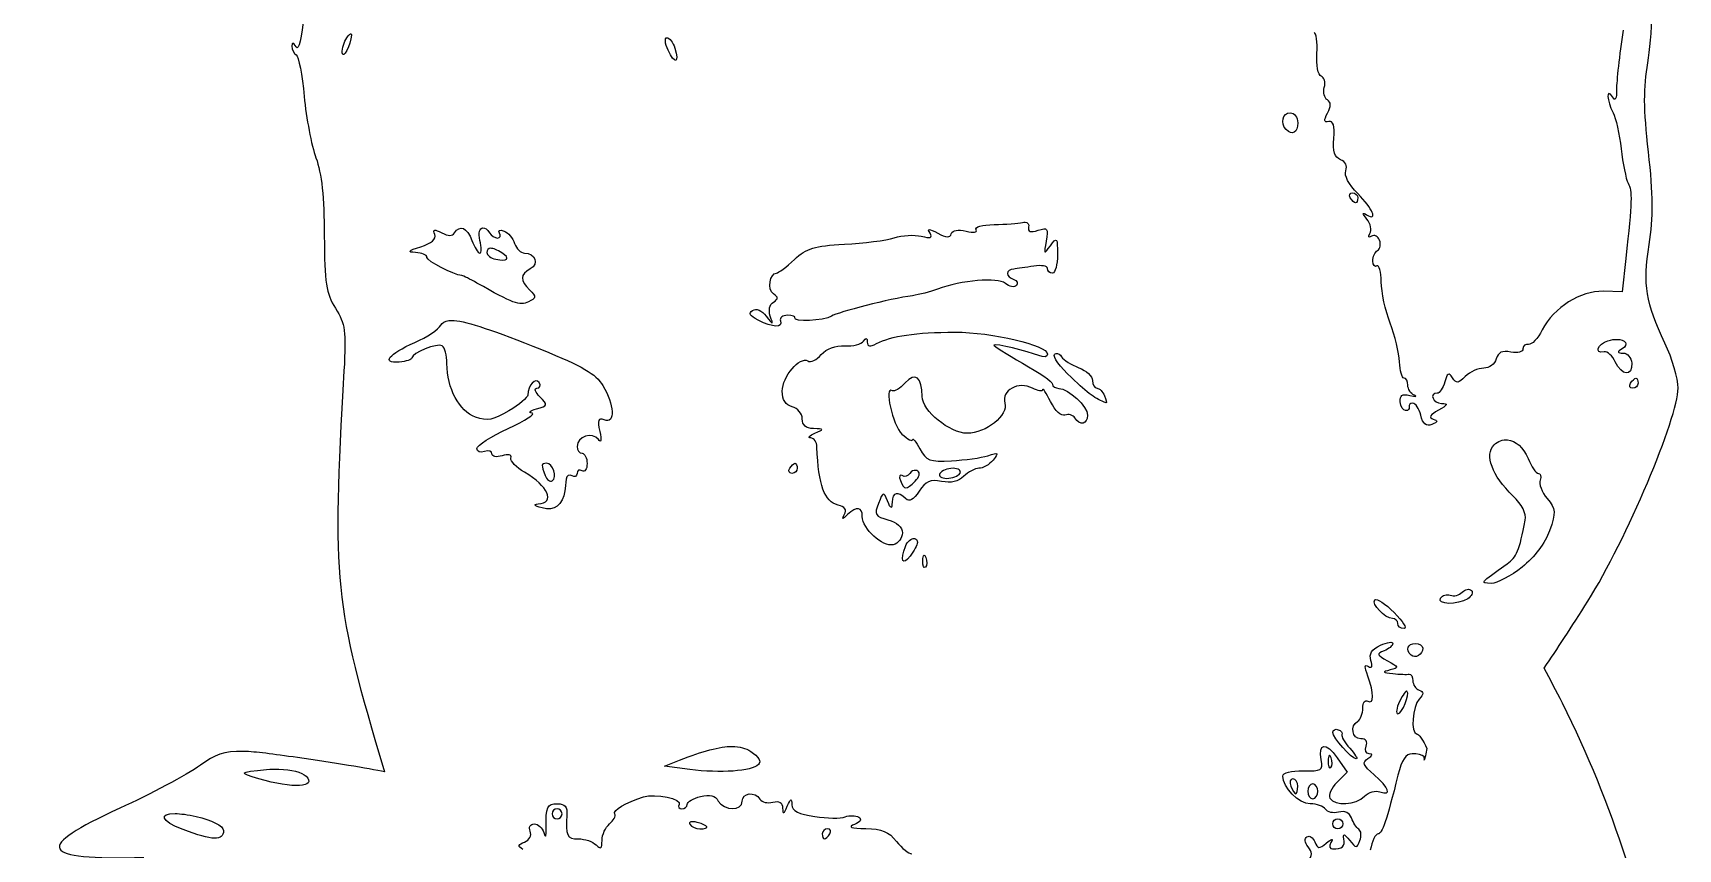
# Model space of a CAD drawing. Extents: x 3 to 91, y 4 to 114.
# Drawn here: x 60.7 to 88.53, y 47.62 to 61.42 of the extents above; entities that cross this region are included whole.
import ezdxf

# ---------------------------------------------------------------- set-up
doc = ezdxf.new("R2010")
doc.units = 0
doc.layers.add('Layer_1', color=7, linetype='CONTINUOUS')

msp = doc.modelspace()

# ---------------------------------------------------------------- linework, layer by layer
at = {"layer": 'Layer_1', "color": 7}
for points in [[(66.079171, 61.408457)], [(71.421479, 61.343343)], [(81.966572, 60.073137)], [(83.019738, 58.718698)], [(77.484675, 58.225189)], [(68.309524, 58.129587)], [(68.443366, 57.782321)], [(67.820148, 56.56069)], [(76.293535, 56.364319)], [(87.4944, 56.24288)], [(78.00609, 56.002067)], [(87.813244, 55.586073)], [(85.643867, 54.544792)], [(69.384393, 54.146883)], [(73.589305, 54.146883)], [(75.630007, 54.028029)], [(76.261493, 54.062134)], [(75.608303, 52.877195)], [(75.76695, 52.59039)], [(83.398526, 51.839015)], [(84.99998, 52.015749)], [(83.640371, 51.119161)], [(84.083238, 51.098491)], [(83.941646, 50.294407)], [(82.776858, 49.643283)], [(72.52632, 49.359578)], [(82.624929, 49.204032)], [(64.858574, 48.976139)], [(82.01153, 48.812843)], [(82.347429, 48.728092)], [(63.101058, 48.224249)], [(69.562677, 48.304865)], [(71.827656, 48.084205)], [(74.13966, 47.965867)], [(82.770656, 48.135365)]]:
    msp.add_lwpolyline(points, close=True, dxfattribs=at)
for points in [[(66.084338, 61.385719), (66.083819, 61.385719)], [(87.641678, 57.60817), (87.579149, 57.047999), (87.261855, 57.055749)], [(84.383479, 54.893093), (84.383479, 54.894643)], [(64.261711, 49.27638), (64.261711, 49.275864)], [(71.806468, 48.96994), (71.383238, 49.0242), (71.636971, 49.126002)], [(82.759806, 49.167343), (82.930853, 48.92653), (82.756189, 48.751349)], [(63.460209, 48.17619), (63.460209, 48.175671)]]:
    msp.add_lwpolyline(points, dxfattribs=at)
for points in [[(88.014782, 60.920113), (88.160174, 61.754175), (88.129702, 64.226447), (87.969306, 64.610328)], [(65.281285, 61.757789), (65.244103, 61.331519), (65.194296, 61.117098), (65.149512, 61.187797)], [(65.149512, 61.187797), (65.100702, 61.264799), (65.077527, 61.268794), (65.076646, 61.200201)], [(65.929308, 61.089613), (65.926662, 61.159463), (65.961683, 61.273443), (66.006823, 61.343343)], [(66.083819, 61.385719), (66.075011, 61.225339), (65.934208, 60.955512), (65.929308, 61.089613)], [(66.006823, 61.343343), (66.040679, 61.395694), (66.068341, 61.419472), (66.079171, 61.408457)], [(66.079171, 61.408457), (66.082769, 61.404779), (66.085, 61.397361), (66.084338, 61.385719)], [(71.441116, 61.13147), (71.387988, 61.248101), (71.379045, 61.343343), (71.421479, 61.343343)], [(71.421479, 61.343343), (71.463905, 61.343343), (71.523618, 61.264344), (71.554289, 61.167644)], [(82.418223, 61.075659), (82.429706, 61.270371), (82.40846, 61.429642), (82.371199, 61.429642)], [(87.597236, 61.470468), (87.535172, 61.051368), (87.485648, 60.600928), (87.486648, 60.468977)], [(65.076646, 61.200201), (65.075852, 61.14475), (65.108997, 61.078323), (65.150028, 61.052923)], [(65.150028, 61.052923), (65.191062, 61.027576), (65.2518, 60.711166), (65.285421, 60.349605)], [(71.554289, 61.167644), (71.635894, 60.910535), (71.55376, 60.884281), (71.441116, 61.13147)], [(82.490055, 60.690672), (82.437374, 60.70824), (82.406415, 60.875441), (82.418223, 61.075659)], [(82.542765, 60.503601), (82.565149, 60.589241), (82.541178, 60.673572), (82.490055, 60.690672)], [(88.026152, 59.412194), (87.94403, 60.145035), (87.94139, 60.499045), (88.014782, 60.920113)], [(82.594441, 60.291212), (82.543652, 60.322581), (82.520363, 60.417902), (82.542765, 60.503601)], [(87.416885, 60.341856), (87.309451, 60.511334), (87.318936, 60.276437), (87.427738, 60.073137)], [(87.486648, 60.468977), (87.487971, 60.306184), (87.465455, 60.265253), (87.416885, 60.341856)], [(65.285421, 60.349605), (65.319036, 59.988036), (65.408902, 59.520978), (65.48489, 59.311425)], [(82.598058, 60.068485), (82.660399, 60.185056), (82.659478, 60.251011), (82.594441, 60.291212)], [(81.895774, 59.790983), (81.792653, 59.894093), (81.837674, 60.073137), (81.966572, 60.073137)], [(82.09318, 59.904155), (82.09318, 59.735476), (82.003113, 59.683649), (81.895774, 59.790983)], [(81.966572, 60.073137), (82.037123, 60.073137), (82.09318, 59.998254), (82.09318, 59.904155)], [(82.61873, 59.925343), (82.535608, 59.908357), (82.53083, 59.942885), (82.598058, 60.068485)], [(82.701928, 59.641638), (82.720608, 59.857549), (82.695843, 59.941141), (82.61873, 59.925343)], [(87.427738, 60.073137), (87.474538, 59.985687), (87.535133, 59.712221), (87.562612, 59.465423)], [(82.816649, 59.280937), (82.713191, 59.320649), (82.682486, 59.41705), (82.701928, 59.641638)], [(65.48489, 59.311425), (65.580241, 59.048493), (65.623968, 58.641595), (65.625969, 57.998846)], [(87.562612, 59.465423), (87.590089, 59.218623), (87.644556, 58.956862), (87.683535, 58.884062)], [(88.038553, 57.84485), (88.110742, 58.309178), (88.107948, 58.682185), (88.026152, 59.412194)], [(82.906567, 59.093869), (82.937494, 59.174458), (82.902228, 59.248137), (82.816649, 59.280937)], [(83.109654, 58.707329), (82.952113, 58.864869), (82.874915, 59.011369), (82.906567, 59.093869)], [(87.683535, 58.884062), (87.755898, 58.748852), (87.750956, 58.591891), (87.641678, 57.60817)], [(82.982532, 58.633949), (82.95375, 58.680547), (82.97044, 58.718698), (83.019738, 58.718698)], [(83.071932, 58.5492), (83.0514, 58.5492), (83.011311, 58.587348), (82.982532, 58.633949)], [(83.019738, 58.718698), (83.069048, 58.718698), (83.109138, 58.680547), (83.109138, 58.633949)], [(83.109138, 58.633949), (83.109138, 58.587348), (83.092469, 58.5492), (83.071932, 58.5492)], [(83.25745, 58.350244), (83.455816, 58.231065), (83.364238, 58.452749), (83.109654, 58.707329)], [(67.826868, 58.041219), (67.917017, 58.187089), (68.03976, 58.134834), (68.12349, 57.914613)], [(76.650616, 58.096514), (76.62265, 58.141813), (76.754923, 58.179331), (76.954993, 58.183329)], [(76.954993, 58.183329), (77.149927, 58.186822), (77.366767, 58.203649), (77.436617, 58.221054)], [(77.436617, 58.221054), (77.454529, 58.225525), (77.470571, 58.226962), (77.484675, 58.225189)], [(77.484675, 58.225189), (77.526988, 58.219897), (77.550334, 58.18843), (77.540487, 58.140956)], [(83.264684, 58.27428), (83.184015, 58.373782), (83.181969, 58.395546), (83.25745, 58.350244)], [(83.315327, 58.033469), (83.349816, 58.089267), (83.32689, 58.19758), (83.264684, 58.27428)], [(65.625969, 57.998846), (65.628614, 57.189684), (65.653419, 57.028436), (65.815103, 56.768946)], [(67.259458, 57.809708), (67.440359, 57.86766), (67.522819, 57.939447), (67.49407, 58.014348)], [(67.49407, 58.014348), (67.459565, 58.104248), (67.48563, 58.110886), (67.611894, 58.043288)], [(67.611894, 58.043288), (67.720003, 57.985386), (67.791917, 57.984667), (67.826868, 58.041219)], [(68.12349, 57.914613), (68.167752, 57.798144), (68.227852, 57.70274), (68.257332, 57.70274)], [(68.257848, 57.914613), (68.225315, 58.044238), (68.256525, 58.126751), (68.309524, 58.129587)], [(68.257332, 57.70274), (68.286841, 57.70274), (68.287055, 57.798194), (68.257848, 57.914613)], [(68.309524, 58.129587), (68.34134, 58.131175), (68.380855, 58.103896), (68.419595, 58.041219)], [(68.419595, 58.041219), (68.448374, 57.99462), (68.509969, 57.95647), (68.556539, 57.95647)], [(68.556539, 57.95647), (68.603108, 57.95647), (68.618062, 57.994187), (68.589611, 58.040187)], [(68.589611, 58.040187), (68.560232, 58.087688), (68.593289, 58.102711), (68.666092, 58.07481)], [(68.666092, 58.07481), (68.736587, 58.047759), (68.817225, 57.952769), (68.845408, 57.863969)], [(74.42388, 57.850534), (74.753731, 57.867017), (75.133143, 57.916288), (75.266724, 57.960087)], [(75.266724, 57.960087), (75.400301, 58.003788), (75.6057, 58.015515), (75.723543, 57.985926)], [(75.723543, 57.985926), (75.882023, 57.946125), (75.921107, 57.9596), (75.872887, 58.037602)], [(75.872887, 58.037602), (75.820888, 58.121673), (75.847249, 58.122107), (76.004147, 58.038118)], [(76.004147, 58.038118), (76.148696, 57.960325), (76.209392, 57.95783), (76.233072, 58.028818)], [(76.233072, 58.028818), (76.25273, 58.087817), (76.3501, 58.104491), (76.482669, 58.071191)], [(76.482669, 58.071191), (76.61127, 58.038996), (76.679948, 58.049021), (76.650616, 58.096514)], [(77.540487, 58.140956), (77.524083, 58.061954), (77.571189, 58.045796), (77.700165, 58.086695)], [(77.700165, 58.086695), (77.864514, 58.138855), (77.878389, 58.120237), (77.837108, 57.904278)], [(77.837108, 57.904278), (77.794301, 57.680327), (77.799749, 57.674795), (77.910488, 57.826245)], [(77.910488, 57.826245), (78.020586, 57.976835), (78.029344, 57.965585), (78.029344, 57.676385)], [(83.341683, 57.986961), (83.288623, 57.95416), (83.277894, 57.972858), (83.315327, 58.033469)], [(83.477591, 57.91823), (83.45145, 57.98636), (83.390562, 58.01716), (83.341683, 57.986961)], [(83.444518, 57.744081), (83.489048, 57.771601), (83.503721, 57.850129), (83.477591, 57.91823)], [(67.170577, 57.711524), (67.019791, 57.718324), (67.038555, 57.738909), (67.259458, 57.809708)], [(67.361262, 57.628326), (67.361262, 57.669225), (67.275352, 57.706524), (67.170577, 57.711524)], [(67.95399, 57.319817), (67.809408, 57.333416), (67.361262, 57.566625), (67.361262, 57.628326)], [(68.443366, 57.782321), (68.400448, 57.782851), (68.37722, 57.758535), (68.37722, 57.708939)], [(68.37722, 57.708939), (68.37722, 57.66582), (68.444043, 57.61542), (68.525532, 57.597319)], [(68.628886, 57.705841), (68.549016, 57.75639), (68.486286, 57.781808), (68.443366, 57.782321)], [(68.525532, 57.597319), (68.726644, 57.552589), (68.780977, 57.609649), (68.628886, 57.705841)], [(68.845408, 57.863969), (68.873605, 57.775159), (68.948881, 57.70274), (69.012842, 57.70274)], [(69.012842, 57.70274), (69.19647, 57.70274), (69.262087, 57.519204), (69.108959, 57.433505)], [(73.577936, 57.592668), (73.787597, 57.787118), (73.912893, 57.825033), (74.42388, 57.850534)], [(78.029344, 57.676385), (78.029344, 57.504504), (77.991165, 57.363743), (77.944595, 57.363743)], [(83.363386, 57.567347), (83.363386, 57.637197), (83.399989, 57.71658), (83.444518, 57.744081)], [(88.305721, 56.178801), (87.978955, 56.867562), (87.931904, 57.15886), (88.038553, 57.84485)], [(69.108959, 57.433505), (68.936046, 57.336745), (68.933535, 57.243572), (69.099141, 57.077971)], [(73.221886, 57.01131), (73.117725, 57.078638), (73.161995, 57.364259), (73.276663, 57.364259)], [(73.276663, 57.364259), (73.307082, 57.364259), (73.442596, 57.467179), (73.577936, 57.592668)], [(77.288304, 57.431955), (77.230091, 57.425552), (77.182884, 57.391923), (77.182884, 57.357025)], [(77.182884, 57.357025), (77.182884, 57.322124), (77.230093, 57.276539), (77.288304, 57.255737)], [(77.627302, 57.481048), (77.499243, 57.460543), (77.346515, 57.437956), (77.288304, 57.431955)], [(77.859847, 57.441258), (77.859847, 57.484157), (77.75536, 57.501548), (77.627302, 57.481048)], [(77.944595, 57.363743), (77.898026, 57.363743), (77.859847, 57.398758), (77.859847, 57.441258)], [(83.433665, 57.483631), (83.395065, 57.459765), (83.363386, 57.497442), (83.363386, 57.567347)], [(83.507047, 57.213364), (83.505195, 57.385833), (83.472265, 57.50753), (83.433665, 57.483631)], [(68.207722, 57.195277), (68.091306, 57.261666), (67.97727, 57.317816), (67.95399, 57.319817)], [(69.077953, 56.876433), (68.933046, 56.806202), (68.815619, 56.848906), (68.207722, 57.195277)], [(69.099141, 57.077971), (69.214692, 56.962391), (69.212472, 56.941634), (69.077953, 56.876433)], [(75.997429, 57.090891), (75.881012, 57.046581), (75.690615, 56.99702), (75.574199, 56.980819)], [(77.147744, 57.188559), (77.017091, 57.296999), (76.40122, 57.24467), (75.997429, 57.090891)], [(77.332746, 57.15187), (77.298946, 57.115569), (77.215814, 57.132052), (77.147744, 57.188559)], [(77.288304, 57.255737), (77.346515, 57.234941), (77.366547, 57.188168), (77.332746, 57.15187)], [(83.655875, 56.518833), (83.575857, 56.728383), (83.508846, 57.040914), (83.507047, 57.213364)], [(87.261855, 57.055749), (86.876188, 57.065856), (86.428047, 56.782191), (86.230395, 56.402559)], [(73.169694, 56.637689), (73.136283, 56.733659), (73.157709, 56.82925), (73.221886, 56.87075)], [(73.221886, 56.87075), (73.310376, 56.92799), (73.310376, 56.954109), (73.221886, 57.01131)], [(75.574199, 56.980819), (75.195188, 56.928008), (74.319947, 56.70637), (74.204771, 56.634069)], [(65.815103, 56.768946), (65.981423, 56.502016), (65.996787, 56.389552), (65.958248, 55.710613)], [(67.598974, 56.484725), (67.622549, 56.526844), (67.663832, 56.552848), (67.731782, 56.560174)], [(67.731782, 56.560174), (67.757261, 56.562926), (67.786723, 56.56323), (67.820148, 56.56069)], [(67.820148, 56.56069), (68.054142, 56.542751), (68.494033, 56.391698), (69.300679, 56.068732)], [(72.962986, 56.566892), (72.822341, 56.638821), (72.79538, 56.68719), (72.869969, 56.733288)], [(72.869969, 56.733288), (72.932702, 56.772068), (73.025436, 56.73337), (73.100448, 56.63717)], [(73.343843, 56.555523), (73.389381, 56.433984), (73.213142, 56.438971), (72.962986, 56.566892)], [(73.100448, 56.63717), (73.223656, 56.478611), (73.225228, 56.478137), (73.169694, 56.637689)], [(73.46063, 56.650606), (73.376212, 56.650606), (73.323843, 56.607622), (73.343843, 56.555523)], [(73.586204, 56.605132), (73.601603, 56.630135), (73.545051, 56.650606), (73.46063, 56.650606)], [(74.204771, 56.634069), (74.081991, 56.55697), (73.540865, 56.531731), (73.586204, 56.605132)], [(83.815038, 55.863058), (83.807365, 56.014188), (83.735896, 56.309283), (83.655875, 56.518833)], [(67.158173, 56.191205), (67.360262, 56.280594), (67.558583, 56.412526), (67.598974, 56.484725)], [(74.747376, 56.21239), (74.790045, 56.27639), (74.810048, 56.27149), (74.810937, 56.196888)], [(74.969583, 56.172599), (75.208171, 56.300261), (75.636934, 56.362319), (76.293535, 56.364319)], [(76.293535, 56.364319), (76.917089, 56.366171), (77.859847, 56.143447), (77.859847, 55.994318)], [(86.230395, 56.402559), (86.154172, 56.256141), (86.049164, 56.146014), (85.997335, 56.157613)], [(87.275809, 56.030489), (87.103269, 55.99495), (87.161946, 56.163558), (87.341955, 56.220658)], [(87.341955, 56.220658), (87.396578, 56.237988), (87.448863, 56.244441), (87.4944, 56.24288)], [(87.4944, 56.24288), (87.631015, 56.238224), (87.704794, 56.161084), (87.584316, 56.084749)], [(66.891008, 55.858925), (66.583586, 55.833472), (66.712835, 55.994204), (67.158173, 56.191205)], [(67.62171, 56.132292), (67.536776, 56.184783), (67.107532, 56.015714), (67.107532, 55.929722)], [(67.699744, 55.832051), (67.699744, 55.970502), (67.664792, 56.105691), (67.62171, 56.132292)], [(69.300679, 56.068732), (69.994462, 55.79094), (70.21519, 55.661599), (70.337825, 55.4605)], [(73.372781, 55.366448), (73.372781, 55.609817), (73.668892, 55.960927), (73.803763, 55.877528)], [(73.803763, 55.877528), (73.851102, 55.848278), (73.954187, 55.897239), (74.033207, 55.986049)], [(74.033207, 55.986049), (74.122099, 56.085959), (74.273962, 56.142325), (74.431114, 56.133327)], [(74.431114, 56.133327), (74.570814, 56.125522), (74.713165, 56.16109), (74.747376, 56.21239)], [(74.810937, 56.196888), (74.811995, 56.117087), (74.853886, 56.1107), (74.969583, 56.172599)], [(76.953442, 56.146763), (76.941113, 56.134433), (77.158868, 55.996098), (77.437648, 55.839288)], [(77.71205, 55.967962), (77.514396, 56.049563), (76.981652, 56.174962), (76.953442, 56.146763)], [(77.859847, 55.994318), (77.859847, 55.943917), (77.797172, 55.932857), (77.71205, 55.967962)], [(78.263439, 55.595374), (78.07276, 55.776764), (77.944177, 55.952548), (77.977668, 55.986049)], [(77.977668, 55.986049), (77.986029, 55.99441), (77.995739, 55.999765), (78.00609, 56.002067)], [(78.00609, 56.002067), (78.03716, 56.008973), (78.074104, 55.989341), (78.099107, 55.948841)], [(78.099107, 55.948841), (78.132447, 55.8949), (78.263969, 55.811107), (78.39108, 55.762807)], [(85.698128, 56.028941), (85.549424, 56.057365), (85.481778, 56.024946), (85.452147, 55.911635)], [(85.903283, 56.084234), (85.903283, 56.029854), (85.816174, 56.00634), (85.698128, 56.028941)], [(85.997335, 56.157613), (85.945503, 56.169228), (85.903283, 56.136235), (85.903283, 56.084234)], [(87.46546, 55.860991), (87.417795, 55.965822), (87.332308, 56.042189), (87.275809, 56.030489)], [(87.584316, 56.084749), (87.491373, 56.025851), (87.494511, 56.011854), (87.599821, 56.010854)], [(87.599821, 56.010854), (87.671404, 56.01006), (87.735965, 55.932905), (87.742963, 55.839804)], [(88.526894, 55.417092), (88.526629, 55.580065), (88.427228, 55.922682), (88.305721, 56.178801)], [(65.958248, 55.710613), (65.754892, 52.128009), (65.784092, 51.792859), (66.645543, 48.932215)], [(67.107532, 55.929722), (67.107532, 55.900822), (67.00998, 55.868924), (66.891008, 55.858925)], [(68.183434, 54.929782), (67.909344, 55.025321), (67.699744, 55.416081), (67.699744, 55.832051)], [(75.742146, 55.276013), (75.739764, 55.602824), (75.622472, 55.695267), (75.450691, 55.505458)], [(77.437648, 55.839288), (77.716432, 55.682477), (77.944595, 55.523103), (77.944595, 55.485304)], [(78.39108, 55.762807), (78.518191, 55.714476), (78.622074, 55.616765), (78.622074, 55.545764)], [(83.892553, 55.58814), (83.857623, 55.588349), (83.822737, 55.711928), (83.815038, 55.863058)], [(84.710073, 55.593307), (84.649021, 55.688168), (84.622282, 55.67359), (84.580882, 55.52251)], [(85.239758, 55.755571), (85.145591, 55.755571), (85.005549, 55.691894), (84.928148, 55.614495)], [(85.452147, 55.911635), (85.429393, 55.824685), (85.335027, 55.755571), (85.239758, 55.755571)], [(87.742963, 55.839804), (87.76024, 55.610635), (87.572878, 55.624906), (87.46546, 55.860991)], [(69.259854, 55.512175), (69.200471, 55.608264), (69.072047, 55.4664), (69.068653, 55.300818)], [(69.273289, 55.27033), (69.192861, 55.350758), (69.170525, 55.416573), (69.223164, 55.416573)], [(69.223164, 55.416573), (69.275803, 55.416573), (69.292324, 55.459576), (69.259854, 55.512175)], [(70.337825, 55.4605), (70.534463, 55.13806), (70.548433, 54.80836), (70.362629, 54.879654)], [(75.236233, 55.3742), (75.089006, 55.465188), (75.23835, 54.791662), (75.398497, 54.642461)], [(75.450691, 55.505458), (75.366403, 55.412348), (75.269983, 55.353298), (75.236233, 55.3742)], [(77.606114, 55.416573), (77.372008, 55.541864), (77.071407, 55.380402), (77.139476, 55.165944)], [(77.777164, 55.392803), (77.776106, 55.356203), (77.699245, 55.366779), (77.606114, 55.416573)], [(77.912038, 55.189714), (77.838937, 55.337945), (77.778262, 55.429403), (77.777164, 55.392803)], [(77.944595, 55.485304), (77.944595, 55.447503), (77.992321, 55.415991), (78.050532, 55.413991)], [(78.050532, 55.413991), (78.215254, 55.409599), (78.537323, 55.108371), (78.537323, 54.95872)], [(78.852034, 55.169561), (78.668778, 55.235731), (78.554635, 55.318365), (78.263439, 55.595374)], [(78.622074, 55.545764), (78.622074, 55.474766), (78.655941, 55.416573), (78.69752, 55.416573)], [(78.69752, 55.416573), (78.739105, 55.416573), (78.79526, 55.359349), (78.822062, 55.289449)], [(83.956114, 55.467733), (83.956114, 55.533755), (83.927483, 55.58797), (83.892553, 55.58814)], [(84.06205, 55.299268), (84.003837, 55.325999), (83.956114, 55.401733), (83.956114, 55.467733)], [(84.580882, 55.52251), (84.552165, 55.417711), (84.495417, 55.331825), (84.454277, 55.331825)], [(84.928148, 55.614495), (84.809112, 55.495395), (84.775195, 55.492173), (84.710073, 55.593307)], [(87.002439, 51.818343), (87.650271, 52.846974), (88.527844, 54.91903), (88.526894, 55.417092)], [(87.76105, 55.416573), (87.711731, 55.416573), (87.695063, 55.454724), (87.723844, 55.501322)], [(87.723844, 55.501322), (87.752623, 55.547923), (87.792712, 55.586073), (87.813244, 55.586073)], [(87.85045, 55.501322), (87.85045, 55.454724), (87.81036, 55.416573), (87.76105, 55.416573)], [(87.813244, 55.586073), (87.833776, 55.586073), (87.85045, 55.547923), (87.85045, 55.501322)], [(69.068653, 55.300818), (69.067859, 55.260329), (68.924077, 55.140692), (68.74929, 55.035203)], [(69.21593, 55.067241), (69.408888, 55.121232), (69.411823, 55.131789), (69.273289, 55.27033)], [(73.541762, 55.102899), (73.427346, 55.132813), (73.372781, 55.218057), (73.372781, 55.366448)], [(76.50024, 54.654864), (76.204529, 54.654864), (75.743847, 55.032314), (75.742146, 55.276013)], [(77.139476, 55.165944), (77.20414, 54.962212), (76.819436, 54.654864), (76.50024, 54.654864)], [(78.155434, 54.962337), (78.090841, 54.937548), (77.989659, 55.032314), (77.912038, 55.189714)], [(78.822062, 55.289449), (78.848891, 55.219639), (78.862213, 55.165561), (78.852034, 55.169561)], [(83.825891, 55.186613), (83.817742, 55.297222), (83.860644, 55.324768), (83.991256, 55.293066)], [(83.917874, 55.037269), (83.873445, 55.037269), (83.83199, 55.104413), (83.825891, 55.186613)], [(84.039315, 55.163875), (83.993634, 55.163875), (83.965663, 55.135213), (83.977302, 55.100314)], [(83.991256, 55.293066), (84.088294, 55.269759), (84.120261, 55.272571), (84.06205, 55.299268)], [(84.173673, 54.958204), (84.145233, 55.071533), (84.084995, 55.163875), (84.039315, 55.163875)], [(84.454277, 55.331825), (84.309319, 55.331825), (84.381442, 55.162743), (84.527656, 55.159742)], [(84.527656, 55.159742), (84.642652, 55.157361), (84.630164, 55.131387), (84.472361, 55.043987)], [(68.74929, 55.035203), (68.48612, 54.876382), (68.388607, 54.858281), (68.183434, 54.929782)], [(68.737405, 54.737028), (69.028447, 54.871119), (69.209297, 54.987417), (69.139447, 54.99541)], [(69.139447, 54.99541), (69.069603, 55.003506), (69.103901, 55.035841), (69.21593, 55.067241)], [(70.362629, 54.879654), (70.25614, 54.920525), (70.241744, 54.883888), (70.285114, 54.686387)], [(73.711262, 54.898776), (73.711262, 54.987025), (73.635483, 55.078399), (73.541762, 55.102899)], [(73.901947, 54.733411), (73.773929, 54.737407), (73.711262, 54.791617), (73.711262, 54.898776)], [(78.322349, 54.914278), (78.291607, 54.964279), (78.216264, 54.985639), (78.155434, 54.962337)], [(78.537323, 54.95872), (78.537323, 54.805722), (78.406251, 54.778528), (78.322349, 54.914278)], [(83.977302, 55.100314), (83.988943, 55.065413), (83.9623, 55.037269), (83.917874, 55.037269)], [(84.361776, 54.804209), (84.265653, 54.767318), (84.210193, 54.812728), (84.173673, 54.958204)], [(84.472361, 55.043987), (84.334598, 54.967586), (84.305978, 54.918892), (84.383479, 54.893093)], [(84.383479, 54.894643), (84.471144, 54.865343), (84.466104, 54.844208), (84.361776, 54.804209)], [(68.208238, 54.395448), (68.208238, 54.449148), (68.446363, 54.602929), (68.737405, 54.737028)], [(70.261344, 54.55151), (70.167272, 54.684101), (69.901159, 54.597058), (69.901159, 54.433689)], [(70.285114, 54.686387), (70.319534, 54.529645), (70.310954, 54.481509), (70.261344, 54.55151)], [(73.854407, 54.576315), (73.799091, 54.579622), (73.830012, 54.614862), (73.923135, 54.654864)], [(73.960343, 54.421804), (73.957195, 54.503322), (73.909715, 54.573315), (73.854407, 54.576315)], [(73.923135, 54.654864), (74.084708, 54.724564), (74.083724, 54.727411), (73.901947, 54.733411)], [(75.398497, 54.642461), (75.495107, 54.552661), (75.575397, 54.509127), (75.577297, 54.545827)], [(75.577297, 54.545827), (75.579149, 54.582567), (75.635317, 54.512183), (75.701839, 54.389763)], [(85.415458, 54.457459), (85.483508, 54.52551), (85.563868, 54.552902), (85.643867, 54.544792)], [(68.334847, 54.346355), (68.264997, 54.319555), (68.208238, 54.341751), (68.208238, 54.395448)], [(68.461971, 54.307599), (68.461971, 54.355597), (68.404697, 54.373155), (68.334847, 54.346355)], [(68.633535, 54.274526), (68.536687, 54.243824), (68.461971, 54.258095), (68.461971, 54.307599)], [(68.781847, 54.235767), (68.796188, 54.293168), (68.73917, 54.308025), (68.633535, 54.274526)], [(69.901159, 54.433689), (69.901159, 54.368839), (69.939338, 54.315867), (69.985908, 54.315867)], [(69.985908, 54.315867), (70.032477, 54.315867), (70.070656, 54.237617), (70.070656, 54.141716)], [(74.31846, 53.440983), (74.083081, 53.502533), (73.985593, 53.769002), (73.960343, 54.421804)], [(75.701839, 54.389763), (75.81013, 54.190462), (75.865727, 54.169775), (76.235657, 54.189775)], [(76.235657, 54.189775), (76.462884, 54.201972), (76.740156, 54.240675), (76.851639, 54.276076)], [(76.851639, 54.276076), (77.032709, 54.33352), (77.042181, 54.325503), (76.938972, 54.201144)], [(85.733267, 53.597047), (85.380683, 53.934846), (85.249098, 54.291099), (85.415458, 54.457459)], [(85.643867, 54.544792), (85.777199, 54.531272), (85.910345, 54.418589), (85.989066, 54.228533)], [(69.012323, 53.996504), (68.872628, 54.076816), (68.769036, 54.184467), (68.781847, 54.235767)], [(69.245384, 53.46062), (69.53805, 53.477289), (69.412196, 53.766626), (69.012323, 53.996504)], [(69.384393, 54.146883), (69.295083, 54.146883), (69.291998, 54.119726), (69.360107, 53.942246)], [(69.483096, 53.853362), (69.570676, 53.907483), (69.49024, 54.146883), (69.384393, 54.146883)], [(69.985908, 54.019759), (69.939338, 54.048561), (69.901159, 54.029495), (69.901159, 53.977386)], [(70.070656, 54.141716), (70.070656, 54.045817), (70.032477, 53.990964), (69.985908, 54.019759)], [(73.537113, 53.977386), (73.487792, 53.977386), (73.471126, 54.015536), (73.499905, 54.062134)], [(73.499905, 54.062134), (73.528686, 54.108735), (73.568776, 54.146883), (73.589305, 54.146883)], [(73.626513, 54.062134), (73.626513, 54.015536), (73.586424, 53.977386), (73.537113, 53.977386)], [(73.589305, 54.146883), (73.609837, 54.146883), (73.626513, 54.108735), (73.626513, 54.062134)], [(75.630007, 54.028029), (75.59328, 54.032313), (75.554114, 54.013451), (75.531823, 53.977386)], [(75.622773, 53.845094), (75.691473, 53.913793), (75.710038, 53.987927), (75.665149, 54.015626)], [(75.665149, 54.015626), (75.654222, 54.022373), (75.642263, 54.026601), (75.630007, 54.028029)], [(76.261493, 54.062134), (76.16836, 54.062134), (76.068583, 54.023984), (76.039802, 53.977386)], [(76.378283, 53.977386), (76.407062, 54.023984), (76.354629, 54.062134), (76.261493, 54.062134)], [(76.700744, 54.062134), (76.633267, 54.062134), (76.517028, 54.00146), (76.442879, 53.92726)], [(76.938972, 54.201144), (76.875427, 54.124523), (76.768213, 54.062134), (76.700744, 54.062134)], [(85.989066, 54.228533), (86.04629, 54.090384), (86.125306, 53.977386), (86.164766, 53.977386)], [(69.360107, 53.942246), (69.388269, 53.868846), (69.443446, 53.828862), (69.483096, 53.853362)], [(69.719258, 53.876616), (69.712167, 53.815667), (69.701266, 53.727357), (69.694969, 53.680764)], [(69.81641, 53.93501), (69.769849, 53.96381), (69.726357, 53.937656), (69.719258, 53.876616)], [(69.901159, 53.977386), (69.901159, 53.925085), (69.86298, 53.90621), (69.81641, 53.93501)], [(75.399531, 53.938111), (75.356711, 53.964543), (75.344413, 53.92721), (75.372142, 53.854913)], [(75.372142, 53.854913), (75.434422, 53.692411), (75.468926, 53.691241), (75.622773, 53.845094)], [(75.531823, 53.977386), (75.502105, 53.929086), (75.442351, 53.91161), (75.399531, 53.938111)], [(76.068742, 53.840443), (75.876572, 53.878873), (75.801253, 53.846025), (75.688919, 53.674562)], [(76.039802, 53.977386), (76.011023, 53.930785), (76.063456, 53.892637), (76.156592, 53.892637)], [(76.442879, 53.92726), (76.353682, 53.83836), (76.227299, 53.808743), (76.068742, 53.840443)], [(76.156592, 53.892637), (76.249725, 53.892637), (76.349502, 53.930785), (76.378283, 53.977386)], [(86.164766, 53.977386), (86.204225, 53.977386), (86.217047, 53.926414), (86.193187, 53.864213)], [(86.193187, 53.864213), (86.169322, 53.802044), (86.222873, 53.661174), (86.312043, 53.551055)], [(69.308429, 53.391373), (69.172806, 53.430574), (69.150446, 53.455622), (69.245384, 53.46062)], [(69.694969, 53.680764), (69.663082, 53.443962), (69.513248, 53.332181), (69.308429, 53.391373)], [(74.426981, 53.284921), (74.468343, 53.357832), (74.430897, 53.41159), (74.31846, 53.440983)], [(75.001106, 53.469407), (74.92657, 53.279015), (74.942477, 53.251202), (75.161303, 53.191904)], [(75.153551, 53.51178), (75.087125, 53.67289), (75.079946, 53.670755), (75.001106, 53.469407)], [(75.229515, 53.490592), (75.224435, 53.364489), (75.213005, 53.367616), (75.153551, 53.51178)], [(75.459991, 53.549504), (75.328155, 53.681304), (75.236215, 53.658012), (75.229515, 53.490592)], [(75.688919, 53.674562), (75.590968, 53.52508), (75.522232, 53.487303), (75.459991, 53.549504)], [(85.940489, 53.18467), (85.962925, 53.303405), (85.891427, 53.445525), (85.733267, 53.597047)], [(86.312043, 53.551055), (86.461318, 53.366696), (86.464575, 53.323656), (86.352868, 53.007936)], [(74.477622, 53.278719), (74.385934, 53.19392), (74.376102, 53.195232), (74.426981, 53.284921)], [(74.72722, 53.248231), (74.72722, 53.411492), (74.633105, 53.423041), (74.477622, 53.278719)], [(75.249669, 52.771259), (75.07208, 52.724816), (74.72722, 53.03952), (74.72722, 53.248231)], [(75.161303, 53.191904), (75.318138, 53.149414), (75.404699, 53.069881), (75.404699, 52.968662)], [(85.638184, 52.448795), (85.798355, 52.561127), (85.843249, 52.67027), (85.940489, 53.18467)], [(75.404699, 52.968662), (75.404699, 52.882291), (75.334949, 52.793552), (75.249669, 52.771259)], [(86.352868, 53.007936), (86.279216, 52.799765), (86.096786, 52.556925), (85.888813, 52.389886)], [(75.534408, 52.575404), (75.407506, 52.407623), (75.363299, 52.501624), (75.455858, 52.742834)], [(75.455858, 52.742834), (75.489037, 52.829274), (75.559832, 52.880479), (75.608303, 52.877195)], [(75.658429, 52.808464), (75.658431, 52.770796), (75.602771, 52.665804), (75.534408, 52.575404)], [(75.608303, 52.877195), (75.637386, 52.875343), (75.658431, 52.853912), (75.658429, 52.808464)], [(75.79434, 52.391436), (75.766199, 52.363306), (75.746196, 52.413238), (75.749898, 52.50254)], [(75.749898, 52.50254), (75.752014, 52.55189), (75.75806, 52.581489), (75.76695, 52.59039)], [(75.76695, 52.59039), (75.77584, 52.59928), (75.787535, 52.587453), (75.801058, 52.5537)], [(75.801058, 52.5537), (75.825505, 52.492578), (75.822465, 52.419535), (75.79434, 52.391436)], [(85.364814, 52.11755), (85.169009, 52.12046), (85.168392, 52.119405), (85.638184, 52.448795)], [(85.888813, 52.389886), (85.70039, 52.238547), (85.464554, 52.11655), (85.364814, 52.11755)], [(83.696182, 51.522238), (83.567774, 51.522238), (83.332287, 51.772814), (83.398526, 51.839015)], [(83.398526, 51.839015), (83.428847, 51.869323), (83.575135, 51.772475), (83.724087, 51.623523)], [(84.969489, 51.857618), (84.795081, 51.747247), (84.440635, 51.754034), (84.510085, 51.866402)], [(84.510085, 51.866402), (84.540827, 51.916072), (84.614432, 51.938295), (84.673899, 51.915496)], [(84.673899, 51.915496), (84.733364, 51.892689), (84.823968, 51.916289), (84.875438, 51.96769)], [(84.875438, 51.96769), (84.901182, 51.993381), (84.931908, 52.009595), (84.960189, 52.01523)], [(84.960189, 52.01523), (84.974315, 52.018061), (84.987833, 52.018421), (84.99998, 52.015749)], [(85.031502, 51.998694), (85.06585, 51.964346), (85.037984, 51.900917), (84.969489, 51.857618)], [(84.99998, 52.015749), (85.012124, 52.01305), (85.022919, 52.007293), (85.031502, 51.998694)], [(86.26295, 50.684564), (86.479813, 51.002114), (86.720491, 51.370655), (87.002439, 51.818343)], [(83.786616, 51.437489), (83.786616, 51.48409), (83.746072, 51.522238), (83.696182, 51.522238)], [(83.724087, 51.623523), (83.873037, 51.474565), (83.948311, 51.35274), (83.891003, 51.35274)], [(83.891003, 51.35274), (83.833686, 51.35274), (83.786616, 51.390888), (83.786616, 51.437489)], [(83.331864, 50.813236), (83.296082, 50.927216), (83.34123, 50.99977), (83.492061, 51.07007)], [(83.554072, 50.974984), (83.423539, 50.924314), (83.430151, 50.904203), (83.612465, 50.806002)], [(83.492061, 51.07007), (83.549838, 51.09697), (83.602289, 51.113686), (83.640371, 51.119161)], [(83.701868, 51.100042), (83.701868, 51.062892), (83.635563, 51.006586), (83.554072, 50.974984)], [(83.640371, 51.119161), (83.678455, 51.124638), (83.701868, 51.118642), (83.701868, 51.100042)], [(84.010375, 50.903671), (83.915027, 50.999021), (83.952309, 51.098491), (84.083238, 51.098491)], [(84.209847, 51.01891), (84.209847, 50.912331), (84.078015, 50.836072), (84.010375, 50.903671)], [(84.083238, 51.098491), (84.153088, 51.098491), (84.209847, 51.062709), (84.209847, 51.01891)], [(83.279154, 50.548137), (83.218643, 50.707376), (83.22089, 50.753869), (83.287938, 50.712467)], [(83.287938, 50.712467), (83.348789, 50.674864), (83.364304, 50.709821), (83.331864, 50.813236)], [(83.612465, 50.806002), (83.803809, 50.702913), (83.807048, 50.691224), (83.654841, 50.652523)], [(86.570425, 50.092868), (86.468579, 50.297791), (86.365669, 50.489847), (86.26295, 50.684564)], [(83.278638, 50.125425), (83.387101, 50.058385), (83.387474, 50.263197), (83.279154, 50.548137)], [(83.654841, 50.652523), (83.518641, 50.617923), (83.526745, 50.607427), (83.701868, 50.591029)], [(83.701868, 50.591029), (83.818284, 50.580022), (83.942371, 50.574714), (83.977302, 50.580694)], [(83.977302, 50.580694), (84.012221, 50.586197), (84.040865, 50.537138), (84.040865, 50.471141)], [(84.040865, 50.471141), (84.040865, 50.40519), (84.088591, 50.333277), (84.146802, 50.311975)], [(83.193886, 50.008636), (83.193886, 50.101745), (83.232066, 50.15422), (83.278638, 50.125425)], [(83.815038, 50.118705), (83.761698, 50.005707), (83.74963, 49.91355), (83.788683, 49.91355)], [(83.788683, 49.91355), (83.862282, 49.91355), (83.994195, 50.241906), (83.941646, 50.294407)], [(83.941646, 50.294407), (83.925269, 50.310785), (83.868378, 50.231727), (83.815038, 50.118705)], [(84.146802, 50.161081), (84.03274, 50.040171), (83.999503, 49.575071), (84.104942, 49.575071)], [(84.146802, 50.311975), (84.231471, 50.280926), (84.231471, 50.25088), (84.146802, 50.161081)], [(83.109138, 49.786944), (83.155707, 49.815723), (83.193886, 49.915534), (83.193886, 50.008636)], [(88.389435, 44.410529), (87.967557, 46.696036), (87.440846, 48.341517), (86.570425, 50.092868)], [(82.685907, 49.597807), (82.685907, 49.639209), (82.726799, 49.659984), (82.776858, 49.643283)], [(83.083298, 49.151322), (83.005487, 49.151322), (82.685907, 49.510407), (82.685907, 49.597807)], [(82.776858, 49.643283), (82.82692, 49.626588), (82.855561, 49.588983), (82.840421, 49.560085)], [(82.840421, 49.560085), (82.825287, 49.531214), (82.885551, 49.427608), (82.974264, 49.329606)], [(83.160813, 49.49032), (83.011453, 49.49032), (82.974232, 49.703545), (83.109138, 49.786944)], [(84.104942, 49.575071), (84.139497, 49.575071), (84.217178, 49.461615), (84.279609, 49.322889)], [(64.261711, 49.275864), (63.91757, 49.288432), (63.781063, 49.218831), (63.528939, 49.041769)], [(65.174833, 49.170444), (64.749272, 49.231774), (64.4682, 49.268379), (64.261711, 49.27638)], [(71.636971, 49.126002), (72.030933, 49.284008), (72.314548, 49.360496), (72.52632, 49.359578)], [(72.52632, 49.359578), (72.653387, 49.359049), (72.754542, 49.330839), (72.838447, 49.275864)], [(72.838447, 49.275864), (72.978877, 49.183845), (73.023512, 49.106904), (72.968672, 49.052103)], [(82.491605, 49.132719), (82.436352, 49.421729), (82.566647, 49.438612), (82.759806, 49.167343)], [(82.974264, 49.329606), (83.062973, 49.231586), (83.11199, 49.151322), (83.083298, 49.151322)], [(83.248147, 49.363198), (83.279011, 49.443597), (83.247089, 49.49032), (83.160813, 49.49032)], [(83.302408, 49.235039), (83.245668, 49.235833), (83.221347, 49.293298), (83.248147, 49.363198)], [(84.279609, 49.322889), (84.269635, 49.285662), (84.260215, 49.246739), (84.25222, 49.199384)], [(63.528939, 49.041769), (63.291508, 48.87501), (62.678479, 48.547712), (62.166748, 48.314681)], [(66.645543, 48.932215), (66.371308, 48.986283), (65.776551, 49.083695), (65.174833, 49.170444)], [(72.968672, 49.052103), (72.857309, 48.940706), (72.327711, 48.90314), (71.806468, 48.96994)], [(82.183612, 48.946685), (82.497701, 48.940653), (82.525165, 48.957189), (82.491605, 49.132719)], [(82.607877, 49.116183), (82.604199, 49.026963), (82.624175, 48.97698), (82.652319, 49.005079)], [(82.624929, 49.204032), (82.616039, 49.195116), (82.60994, 49.165483), (82.607877, 49.116183)], [(82.659036, 49.167343), (82.645516, 49.201088), (82.633822, 49.212944), (82.624929, 49.204032)], [(82.652319, 49.005079), (82.680468, 49.03321), (82.683494, 49.106242), (82.659036, 49.167343)], [(83.387156, 48.878471), (83.196405, 49.042383), (83.178138, 49.08974), (83.28122, 49.154942)], [(83.28122, 49.154942), (83.361251, 49.205541), (83.368763, 49.23419), (83.302408, 49.235039)], [(84.030012, 49.236073), (83.921633, 49.236073), (83.852122, 49.133045), (83.788683, 48.876404)], [(84.226899, 49.191113), (84.202187, 49.215825), (84.113591, 49.236073), (84.030012, 49.236073)], [(84.234651, 49.126002), (84.235974, 49.158085), (84.234826, 49.183189), (84.226899, 49.191113)], [(84.25222, 49.199384), (84.248648, 49.17827), (84.240287, 49.150322), (84.234651, 49.126002)], [(64.518542, 48.811809), (64.166331, 48.915539), (64.174009, 48.924439), (64.649799, 48.96994)], [(65.315909, 48.857801), (65.50779, 48.665902), (65.094362, 48.64224), (64.518542, 48.811809)], [(64.649799, 48.96994), (64.719289, 48.976475), (64.789973, 48.97815), (64.858574, 48.976139)], [(64.858574, 48.976139), (65.064263, 48.968971), (65.24971, 48.924), (65.315909, 48.857801)], [(81.839447, 48.859868), (81.839447, 48.913967), (81.98446, 48.950683), (82.183612, 48.946685)], [(82.305053, 48.389613), (82.110775, 48.389613), (81.839447, 48.663729), (81.839447, 48.859868)], [(82.01153, 48.812843), (81.966431, 48.812843), (81.951141, 48.755619), (81.977941, 48.685719)], [(82.09318, 48.685719), (82.09318, 48.755519), (82.056641, 48.812843), (82.01153, 48.812843)], [(82.347429, 48.728092), (82.300857, 48.728092), (82.262677, 48.670871), (82.262677, 48.60097)], [(82.432177, 48.60097), (82.432177, 48.67077), (82.393993, 48.728097), (82.347429, 48.728092)], [(82.756189, 48.751349), (82.659854, 48.655017), (82.606686, 48.534446), (82.638365, 48.483146)], [(83.484309, 48.592183), (83.691515, 48.512674), (83.64141, 48.660001), (83.387156, 48.878471)], [(83.788683, 48.876404), (83.596585, 48.099254), (83.522856, 47.881634), (83.451236, 47.881634)], [(70.538329, 48.217012), (70.500821, 48.277702), (70.723172, 48.410103), (71.024088, 48.5064)], [(71.024088, 48.5064), (71.223769, 48.570302), (71.68866, 48.472978), (71.630769, 48.379279)], [(71.764095, 48.38031), (71.764095, 48.421842), (71.86587, 48.481302), (71.990436, 48.512602)], [(71.990436, 48.512602), (72.151779, 48.553083), (72.238433, 48.531467), (72.291193, 48.437156)], [(72.291193, 48.437156), (72.385737, 48.268545), (72.695304, 48.264288), (72.695304, 48.431986)], [(72.695304, 48.431986), (72.695304, 48.578457), (72.911636, 48.603748), (72.996059, 48.467128)], [(72.996059, 48.467128), (73.027349, 48.416487), (73.125221, 48.394), (73.213102, 48.417)], [(73.213102, 48.417), (73.320981, 48.44517), (73.374466, 48.413005), (73.378467, 48.3183)], [(73.457532, 48.347238), (73.51674, 48.485059), (73.531279, 48.489925), (73.536079, 48.373593)], [(81.977941, 48.685719), (82.00474, 48.615819), (82.041806, 48.558595), (82.060107, 48.558595)], [(82.060107, 48.558595), (82.078416, 48.558595), (82.09318, 48.615819), (82.09318, 48.685719)], [(82.262677, 48.60097), (82.262677, 48.531171), (82.300857, 48.473846), (82.347429, 48.473846)], [(82.347429, 48.473846), (82.393993, 48.473846), (82.432177, 48.53107), (82.432177, 48.60097)], [(82.638365, 48.483146), (82.721647, 48.348338), (83.075856, 48.368727), (83.223861, 48.516738)], [(83.223861, 48.516738), (83.293571, 48.586336), (83.410998, 48.620285), (83.484309, 48.592183)], [(62.166748, 48.314681), (60.695858, 47.644888), (60.79737, 47.437709), (62.573442, 47.483209)], [(63.235416, 47.953463), (62.842015, 48.103032), (62.831347, 48.226249), (63.101058, 48.224249)], [(63.101058, 48.224249), (63.190958, 48.223455), (63.311679, 48.208797), (63.460209, 48.17619)], [(63.460209, 48.175671), (63.713018, 48.120172), (63.920128, 48.013243), (63.920128, 47.937443)], [(69.37871, 47.966383), (69.371672, 48.346113), (69.391198, 48.389613), (69.568879, 48.389613)], [(69.562677, 48.304865), (69.516108, 48.304865), (69.477929, 48.266714), (69.477929, 48.220113)], [(69.477929, 48.220113), (69.477929, 48.173515), (69.516108, 48.135365), (69.562677, 48.135365)], [(69.647429, 48.220113), (69.647429, 48.266714), (69.609249, 48.304865), (69.562677, 48.304865)], [(69.562677, 48.135365), (69.609249, 48.135365), (69.647426, 48.173515), (69.647429, 48.220113)], [(69.568879, 48.389613), (69.698898, 48.389613), (69.739999, 48.340147), (69.728561, 48.198925)], [(69.728561, 48.198925), (69.700716, 47.855163), (69.729354, 47.796883), (69.92648, 47.796883)], [(70.450479, 48.050097), (70.519818, 48.107649), (70.559508, 48.182714), (70.538329, 48.217012)], [(71.630769, 48.379279), (71.605502, 48.338377), (71.624869, 48.304865), (71.674177, 48.304865)], [(71.674177, 48.304865), (71.723487, 48.304865), (71.764093, 48.338811), (71.764095, 48.38031)], [(73.378467, 48.3183), (73.383176, 48.20744), (73.400004, 48.213369), (73.457532, 48.347238)], [(73.536079, 48.373593), (73.540365, 48.270532), (73.648233, 48.214705), (73.922101, 48.173605)], [(73.922101, 48.173605), (74.131079, 48.142204), (74.363203, 48.14036), (74.437832, 48.168953)], [(74.437832, 48.168953), (74.512457, 48.197753), (74.614806, 48.195271), (74.665725, 48.163786)], [(74.665725, 48.163786), (74.723434, 48.128168), (74.696983, 48.082347), (74.594928, 48.042348)], [(82.563435, 48.297628), (82.532148, 48.34823), (82.41608, 48.389613), (82.305053, 48.389613)], [(82.785642, 48.249053), (82.694922, 48.225347), (82.594724, 48.246937), (82.563435, 48.297628)], [(83.002685, 48.150351), (82.96943, 48.240851), (82.890843, 48.276554), (82.785642, 48.249053)], [(83.127225, 47.959665), (83.087325, 47.986666), (83.031363, 48.072452), (83.002685, 48.150351)], [(63.920128, 47.937443), (63.920128, 47.759013), (63.735576, 47.76326), (63.235416, 47.953463)], [(69.013873, 47.743657), (69.097035, 47.775568), (69.136653, 47.851025), (69.108443, 47.924526)], [(69.108443, 47.924526), (69.079752, 47.999305), (69.108277, 48.050616), (69.178206, 48.050616)], [(69.178206, 48.050616), (69.243185, 48.050616), (69.315737, 47.984322), (69.339435, 47.90282)], [(69.339435, 47.90282), (69.367656, 47.8058), (69.381311, 47.827792), (69.37871, 47.966383)], [(70.324389, 47.769496), (70.324389, 47.866246), (70.38114, 47.992603), (70.450479, 48.050097)], [(71.827656, 48.084205), (71.805537, 48.078331), (71.798071, 48.063964), (71.81112, 48.042864)], [(71.81112, 48.042864), (71.837208, 48.000565), (71.913519, 47.965867), (71.980617, 47.965867)], [(71.933077, 48.075421), (71.886478, 48.087565), (71.84977, 48.090105), (71.827656, 48.084205)], [(71.980617, 47.965867), (72.155853, 47.965867), (72.130771, 48.023721), (71.933077, 48.075421)], [(74.13966, 47.965867), (74.090349, 47.965867), (74.049744, 47.927717), (74.049744, 47.881116)], [(74.049744, 47.881116), (74.049744, 47.834517), (74.066944, 47.796883), (74.087465, 47.796883)], [(74.087465, 47.796883), (74.107997, 47.796883), (74.148087, 47.834517), (74.176868, 47.881116)], [(74.176868, 47.881116), (74.205647, 47.927717), (74.188959, 47.965867), (74.13966, 47.965867)], [(74.594928, 48.042348), (74.478252, 47.996646), (74.532508, 47.976583), (74.784581, 47.972585)], [(74.784581, 47.972585), (75.056779, 47.968008), (75.176826, 47.917927), (75.304964, 47.755026)], [(82.685907, 48.050616), (82.685907, 48.097214), (82.724087, 48.135365), (82.770656, 48.135365)], [(82.770656, 47.965867), (82.724087, 47.965867), (82.685907, 48.004015), (82.685907, 48.050616)], [(82.770656, 48.135365), (82.817228, 48.135365), (82.855407, 48.097214), (82.855407, 48.050616)], [(82.855407, 48.050616), (82.855407, 48.004015), (82.817228, 47.965867), (82.770656, 47.965867)], [(82.873494, 47.797402), (82.856217, 47.893141), (82.880162, 47.887246), (82.970128, 47.773629)], [(83.144796, 47.766911), (83.175164, 47.846043), (83.167124, 47.932665), (83.127225, 47.959665)], [(83.451236, 47.881634), (83.410233, 47.881634), (83.351139, 47.757537), (83.319979, 47.606198)], [(68.983901, 47.617051), (68.894025, 47.674069), (68.900163, 47.700056), (69.013873, 47.743657)], [(69.92648, 47.796883), (70.033583, 47.796883), (70.167224, 47.75098), (70.223104, 47.695082)], [(70.223104, 47.695082), (70.302122, 47.616062), (70.324389, 47.632685), (70.324389, 47.769496)], [(75.304964, 47.755026), (75.396536, 47.638657), (75.513387, 47.543153), (75.564896, 47.543153)], [(82.268879, 47.662525), (82.20957, 47.733976), (82.201966, 47.801907), (82.249758, 47.831506)], [(82.249758, 47.831506), (82.293702, 47.858637), (82.353339, 47.819494), (82.382049, 47.744691)], [(82.265778, 47.419645), (82.344129, 47.514025), (82.344785, 47.571125), (82.268879, 47.662525)], [(82.382049, 47.744691), (82.426677, 47.628391), (82.454757, 47.625412), (82.576354, 47.724019)], [(82.576354, 47.724019), (82.674284, 47.803921), (82.698671, 47.806641), (82.654901, 47.733838)], [(82.654901, 47.733838), (82.619931, 47.675598), (82.631964, 47.627902), (82.681256, 47.627902)], [(82.681256, 47.627902), (82.848901, 47.627902), (82.896434, 47.67019), (82.873494, 47.797402)], [(82.970128, 47.773629), (83.081288, 47.633019), (83.093345, 47.632833), (83.144796, 47.766911)]]:
    msp.add_open_spline(points, degree=3, dxfattribs=at)

doc.saveas('drawing.dxf')
